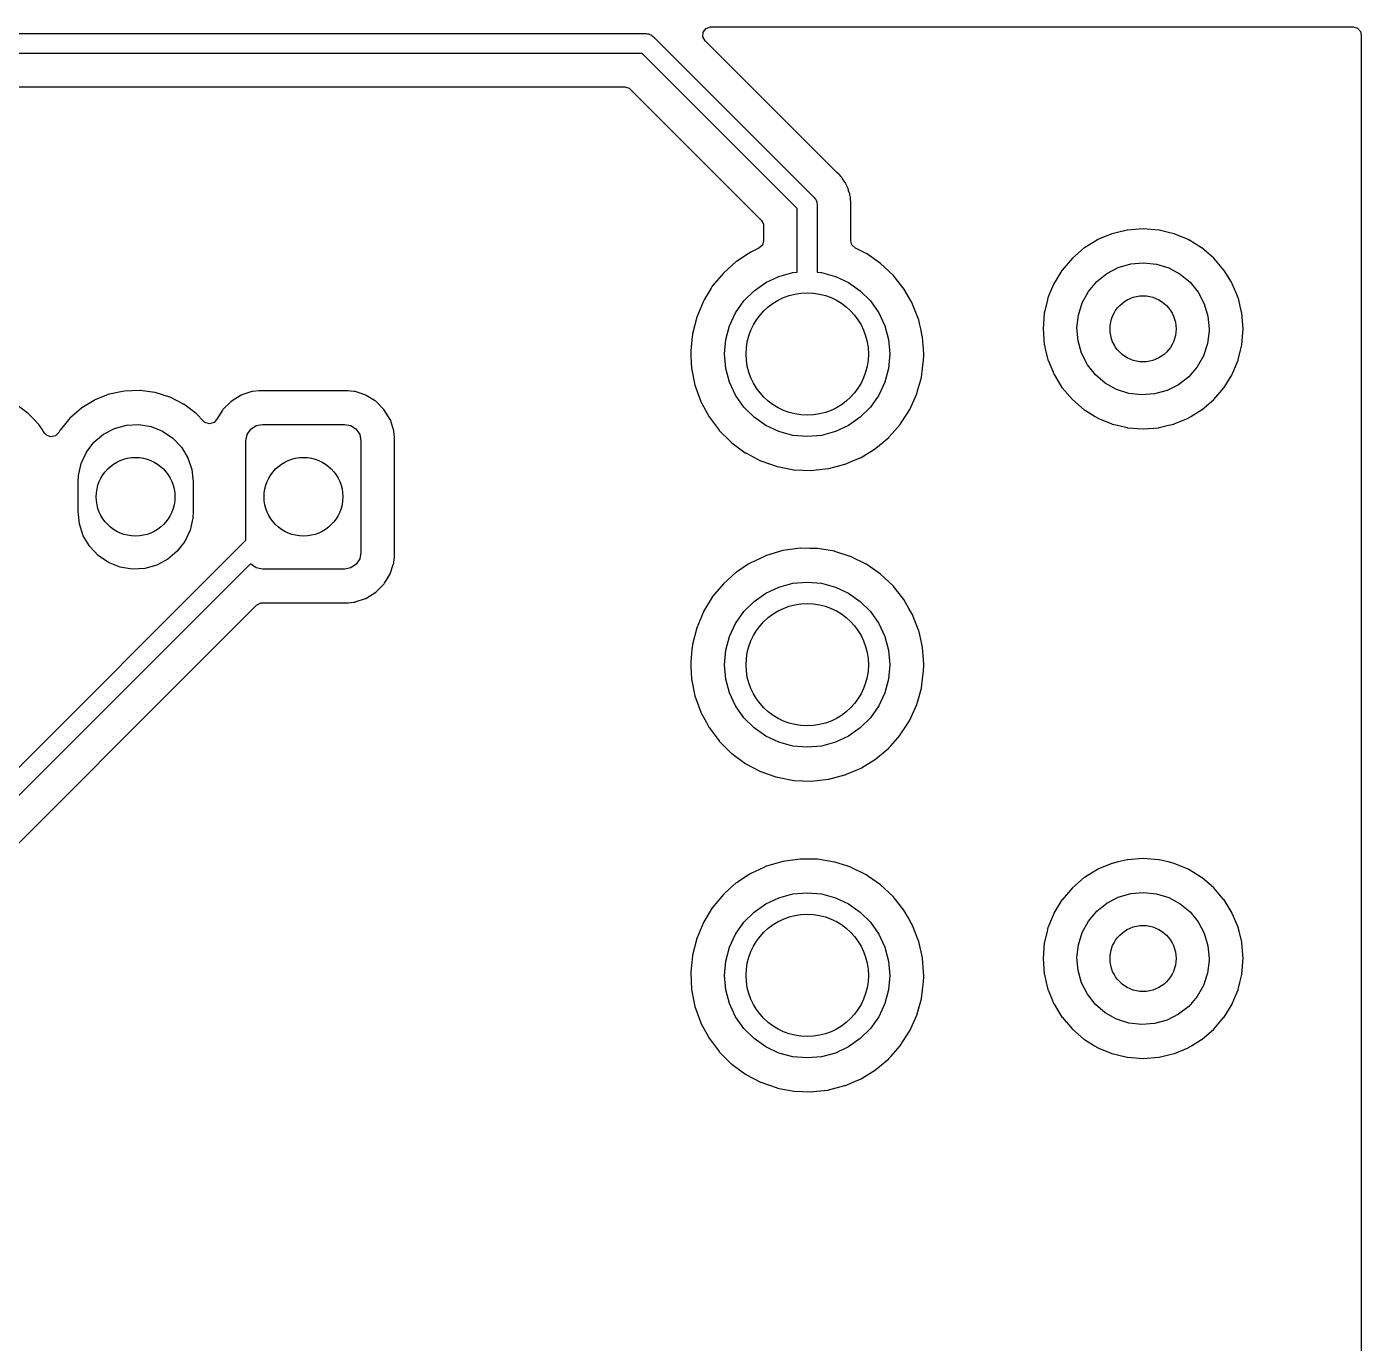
# Model space of a CAD drawing. Extents: x 51 to 243, y -135 to -54.
# Drawn here: x 223.14 to 243.33, y -73.77 to -53.85 of the extents above; entities that cross this region are included whole.
import ezdxf

# ---------------------------------------------------------------- set-up
doc = ezdxf.new("R2010")
doc.units = 0
doc.layers.add('BLACK', color=7, linetype='CONTINUOUS')

msp = doc.modelspace()

# ---------------------------------------------------------------- linework, layer by layer
at = {"layer": 'BLACK', "linetype": 'CONTINUOUS'}
for p, q in [((233.378, -53.9305), (233.42, -53.8736)), ((233.42, -53.8736), (233.487, -53.8488)), ((233.487, -53.8488), (233.496, -53.8485)), ((233.496, -53.8485), (243.206, -53.8485)), ((243.206, -53.8485), (243.274, -53.8685)), ((243.274, -53.8685), (243.32, -53.9222)), ((202.969, -53.952), (232.514, -53.952)), ((232.514, -53.952), (232.533, -53.9571)), ((232.533, -53.9571), (232.553, -53.9571)), ((232.553, -53.9571), (232.57, -53.967)), ((232.57, -53.967), (232.589, -53.9721)), ((232.589, -53.9721), (232.603, -53.9861)), ((232.603, -53.9861), (232.62, -53.9959)), ((232.62, -53.9959), (235.056, -56.4319)), ((233.373, -54.0013), (233.378, -53.9305)), ((233.407, -54.0636), (233.373, -54.0013)), ((235.389, -56.0462), (233.407, -54.0636)), ((243.32, -53.9222), (243.331, -53.9745)), ((243.331, -53.9745), (243.331, -135.255)), ((232.452, -54.252), (203.032, -54.252)), ((234.8, -56.6001), (232.452, -54.252)), ((203.294, -54.7605), (232.189, -54.7605)), ((232.189, -54.7605), (232.257, -54.7805)), ((232.257, -54.7805), (232.278, -54.7974)), ((232.278, -54.7974), (234.255, -56.7738)), ((235.398, -56.0541), (235.389, -56.0462)), ((235.434, -56.0836), (235.398, -56.0541)), ((235.439, -56.09), (235.434, -56.0836)), ((235.446, -56.1009), (235.439, -56.09)), ((235.459, -56.116), (235.446, -56.1009)), ((235.474, -56.1311), (235.459, -56.116)), ((235.478, -56.138), (235.474, -56.1311)), ((235.498, -56.1709), (235.478, -56.138)), ((235.478, -56.138), (235.478, -56.138)), ((235.504, -56.1808), (235.498, -56.1709)), ((235.532, -56.2182), (235.504, -56.1808)), ((235.54, -56.2381), (235.532, -56.2182)), ((235.548, -56.2559), (235.54, -56.2381)), ((235.559, -56.2743), (235.548, -56.2559)), ((235.572, -56.3187), (235.559, -56.2743)), ((235.576, -56.3299), (235.572, -56.3187)), ((235.056, -56.4319), (235.066, -56.449)), ((235.066, -56.449), (235.08, -56.4629)), ((235.08, -56.4629), (235.085, -56.482)), ((235.085, -56.482), (235.095, -56.4991)), ((235.095, -56.4991), (235.095, -56.5189)), ((235.095, -56.5189), (235.1, -56.5379)), ((235.59, -56.3655), (235.576, -56.3299)), ((235.593, -56.3729), (235.59, -56.3655)), ((235.59, -56.3655), (235.59, -56.3655)), ((235.596, -56.3937), (235.593, -56.3729)), ((235.596, -56.3942), (235.596, -56.3937)), ((235.6, -56.4135), (235.596, -56.3942)), ((235.606, -56.4341), (235.6, -56.4135)), ((235.607, -56.479), (235.606, -56.4341)), ((235.607, -56.4803), (235.607, -56.479)), ((235.608, -56.4921), (235.607, -56.4803)), ((235.608, -56.4965), (235.608, -56.4921)), ((235.608, -56.5256), (235.608, -56.4965)), ((234.8, -57.5631), (234.8, -56.6001)), ((235.1, -56.5379), (235.1, -57.5631)), ((235.609, -56.5296), (235.608, -56.5256)), ((235.608, -56.62), (235.609, -56.6081)), ((235.608, -57.0856), (235.608, -56.62)), ((235.611, -56.6004), (235.609, -56.5296)), ((235.609, -56.6081), (235.611, -56.6004)), ((235.609, -56.6081), (235.609, -56.6081)), ((234.255, -56.7738), (234.289, -56.8361)), ((234.289, -56.8361), (234.291, -56.8629)), ((234.291, -56.8629), (234.291, -57.0865)), ((239.788, -56.9266), (239.643, -56.9616)), ((239.793, -56.9255), (239.788, -56.9266)), ((239.788, -56.9266), (239.788, -56.9266)), ((240.03, -56.9068), (239.793, -56.9255)), ((240.267, -56.9255), (240.03, -56.9068)), ((240.272, -56.9266), (240.267, -56.9255)), ((240.417, -56.9616), (240.272, -56.9266)), ((240.272, -56.9266), (240.272, -56.9266)), ((234.291, -57.0865), (234.271, -57.1546)), ((235.627, -57.1505), (235.608, -57.0856)), ((239.339, -57.0743), (239.145, -57.1932)), ((239.343, -57.0718), (239.339, -57.0743)), ((239.348, -57.0699), (239.343, -57.0718)), ((239.558, -56.9828), (239.348, -57.0699)), ((239.348, -57.0699), (239.348, -57.0699)), ((239.562, -56.9809), (239.558, -56.9828)), ((239.558, -56.9828), (239.558, -56.9828)), ((239.643, -56.9616), (239.562, -56.9809)), ((240.498, -56.9809), (240.417, -56.9616)), ((240.502, -56.9828), (240.498, -56.9809)), ((240.712, -57.0699), (240.502, -56.9828)), ((240.502, -56.9828), (240.502, -56.9828)), ((240.717, -57.0718), (240.712, -57.0699)), ((240.712, -57.0699), (240.712, -57.0699)), ((240.721, -57.0743), (240.717, -57.0718)), ((240.915, -57.1932), (240.721, -57.0743)), ((234.056, -57.2832), (233.88, -57.3984)), ((234.095, -57.2577), (234.056, -57.2832)), ((234.218, -57.2009), (234.095, -57.2577)), ((234.271, -57.1546), (234.218, -57.2009)), ((235.679, -57.1986), (235.627, -57.1505)), ((235.83, -57.2733), (235.679, -57.1986)), ((235.845, -57.2806), (235.83, -57.2733)), ((236.06, -57.4296), (235.845, -57.2806)), ((239.141, -57.1958), (238.96, -57.35)), ((239.145, -57.1932), (239.141, -57.1958)), ((239.145, -57.1932), (239.145, -57.1932)), ((240.919, -57.1958), (240.915, -57.1932)), ((240.915, -57.1932), (240.915, -57.1932)), ((241.1, -57.35), (240.919, -57.1958)), ((233.876, -57.401), (233.681, -57.575)), ((233.88, -57.3984), (233.876, -57.401)), ((233.88, -57.3984), (233.88, -57.3984)), ((236.25, -57.6086), (236.06, -57.4296)), ((238.806, -57.5306), (238.803, -57.5348)), ((238.96, -57.35), (238.806, -57.5306)), ((239.482, -57.5832), (239.655, -57.4928)), ((239.655, -57.4928), (239.843, -57.4377)), ((239.843, -57.4377), (240.037, -57.42)), ((240.037, -57.42), (240.231, -57.4404)), ((240.231, -57.4404), (240.418, -57.4981)), ((240.418, -57.4981), (240.589, -57.591)), ((241.254, -57.5306), (241.1, -57.35)), ((241.257, -57.5348), (241.254, -57.5306)), ((233.681, -57.575), (233.514, -57.776)), ((234.147, -57.8424), (234.325, -57.7175)), ((234.325, -57.7175), (234.522, -57.6254)), ((234.522, -57.6254), (234.733, -57.569)), ((234.733, -57.569), (234.8, -57.5631)), ((235.1, -57.5631), (235.167, -57.569)), ((235.167, -57.569), (235.378, -57.6254)), ((235.378, -57.6254), (235.575, -57.7175)), ((235.575, -57.7175), (235.753, -57.8424)), ((236.412, -57.8139), (236.25, -57.6086)), ((238.682, -57.733), (238.68, -57.7376)), ((238.693, -57.7141), (238.682, -57.733)), ((238.803, -57.5348), (238.693, -57.7141)), ((238.803, -57.5348), (238.803, -57.5348)), ((239.205, -57.855), (239.33, -57.7055)), ((239.33, -57.7055), (239.482, -57.5832)), ((240.589, -57.591), (240.74, -57.7154)), ((240.74, -57.7154), (240.863, -57.8666)), ((241.367, -57.7141), (241.257, -57.5348)), ((241.257, -57.5348), (241.257, -57.5348)), ((241.378, -57.733), (241.367, -57.7141)), ((241.38, -57.7376), (241.378, -57.733)), ((233.498, -57.8027), (233.389, -57.9822)), ((233.514, -57.776), (233.498, -57.8027)), ((233.992, -57.9965), (234.147, -57.8424)), ((235.753, -57.8424), (235.908, -57.9965)), ((236.461, -57.8997), (236.412, -57.8139)), ((236.515, -57.9941), (236.461, -57.8997)), ((238.612, -57.9017), (238.591, -57.9524)), ((238.68, -57.7376), (238.612, -57.9017)), ((238.68, -57.7376), (238.68, -57.7376)), ((239.111, -58.0261), (239.205, -57.855)), ((240.863, -57.8666), (240.955, -58.0389)), ((241.448, -57.9017), (241.38, -57.7376)), ((241.38, -57.7376), (241.38, -57.7376)), ((241.469, -57.9524), (241.448, -57.9017)), ((233.379, -57.9994), (233.278, -58.2405)), ((233.389, -57.9822), (233.379, -57.9994)), ((233.867, -58.175), (233.992, -57.9965)), ((235.908, -57.9965), (236.033, -58.175)), ((236.542, -58.0408), (236.515, -57.9941)), ((236.543, -58.0452), (236.542, -58.0408)), ((236.631, -58.271), (236.543, -58.0452)), ((236.543, -58.0452), (236.543, -58.0452)), ((238.584, -57.9822), (238.545, -58.1452)), ((238.591, -57.9524), (238.584, -57.9822)), ((239.052, -58.2121), (239.111, -58.0261)), ((240.955, -58.0389), (241.011, -58.2258)), ((241.476, -57.9822), (241.469, -57.9524)), ((241.515, -58.1452), (241.476, -57.9822)), ((233.278, -58.2405), (233.213, -58.4938)), ((233.775, -58.3725), (233.867, -58.175)), ((236.033, -58.175), (236.125, -58.3725)), ((236.636, -58.2844), (236.631, -58.271)), ((236.649, -58.3385), (236.636, -58.2844)), ((236.667, -58.42), (236.649, -58.3385)), ((238.535, -58.1833), (238.517, -58.42)), ((238.545, -58.1452), (238.535, -58.1833)), ((239.03, -58.406), (239.052, -58.2121)), ((241.011, -58.2258), (241.03, -58.42)), ((241.525, -58.1833), (241.515, -58.1452)), ((241.543, -58.42), (241.525, -58.1833)), ((233.213, -58.4984), (233.204, -58.588)), ((233.213, -58.4938), (233.213, -58.4984)), ((233.213, -58.4984), (233.213, -58.4984)), ((233.719, -58.5829), (233.775, -58.3725)), ((236.125, -58.3725), (236.181, -58.5829)), ((236.691, -58.528), (236.667, -58.42)), ((236.694, -58.5393), (236.691, -58.528)), ((236.694, -58.544), (236.694, -58.5393)), ((238.517, -58.42), (238.535, -58.6567)), ((239.046, -58.6005), (239.03, -58.406)), ((241.03, -58.4479), (241.005, -58.6415)), ((241.03, -58.42), (241.03, -58.4479)), ((241.525, -58.6567), (241.543, -58.42)), ((233.204, -58.588), (233.187, -58.7538)), ((233.7, -58.8), (233.719, -58.5829)), ((236.181, -58.5829), (236.2, -58.8)), ((236.703, -58.6644), (236.694, -58.544)), ((236.694, -58.544), (236.694, -58.544)), ((236.713, -58.8), (236.703, -58.6644)), ((238.535, -58.6567), (238.537, -58.6615)), ((238.537, -58.6615), (238.537, -58.6615)), ((238.537, -58.6615), (238.551, -58.72)), ((238.551, -58.72), (238.591, -58.8876)), ((239.1, -58.7881), (239.046, -58.6005)), ((241.005, -58.6415), (240.944, -58.8267)), ((241.469, -58.8876), (241.509, -58.72)), ((241.509, -58.72), (241.523, -58.6615)), ((241.523, -58.6615), (241.525, -58.6567)), ((241.523, -58.6615), (241.523, -58.6615)), ((233.187, -58.7538), (233.187, -58.7585)), ((233.187, -58.7585), (233.187, -58.7585)), ((233.187, -58.7585), (233.191, -58.8385)), ((233.191, -58.8385), (233.2, -59.0149)), ((233.719, -59.0171), (233.7, -58.8)), ((236.2, -58.8), (236.181, -59.0171)), ((236.695, -59.0195), (236.711, -58.8954)), ((236.711, -58.8827), (236.713, -58.8283)), ((236.711, -58.8923), (236.711, -58.8827)), ((236.711, -58.8954), (236.711, -58.8923)), ((236.711, -58.8954), (236.711, -58.8954)), ((236.713, -58.8283), (236.713, -58.8)), ((238.591, -58.8876), (238.593, -58.8922)), ((238.593, -58.8922), (238.593, -58.8922)), ((238.593, -58.8922), (238.673, -59.0852)), ((239.189, -58.9617), (239.1, -58.7881)), ((240.944, -58.8267), (240.847, -58.9964)), ((241.387, -59.0852), (241.467, -58.8922)), ((241.467, -58.8922), (241.469, -58.8876)), ((241.467, -58.8922), (241.467, -58.8922)), ((233.2, -59.0149), (233.251, -59.2713)), ((233.775, -59.2275), (233.719, -59.0171)), ((236.181, -59.0171), (236.125, -59.2275)), ((236.678, -59.1516), (236.695, -59.0195)), ((238.673, -59.0852), (238.682, -59.107)), ((238.682, -59.107), (238.684, -59.1112)), ((238.684, -59.1112), (238.803, -59.3052)), ((239.311, -59.1147), (239.189, -58.9617)), ((239.459, -59.2411), (239.311, -59.1147)), ((240.72, -59.1442), (240.566, -59.2643)), ((240.847, -58.9964), (240.72, -59.1442)), ((241.257, -59.3052), (241.376, -59.1112)), ((241.376, -59.1112), (241.378, -59.107)), ((241.378, -59.107), (241.387, -59.0852)), ((233.251, -59.2713), (233.339, -59.5173)), ((233.867, -59.425), (233.775, -59.2275)), ((236.125, -59.2275), (236.033, -59.425)), ((236.62, -59.3573), (236.677, -59.1561)), ((236.677, -59.1561), (236.678, -59.1516)), ((236.677, -59.1561), (236.677, -59.1561)), ((238.803, -59.3052), (238.803, -59.3052)), ((238.803, -59.3052), (238.806, -59.3094)), ((238.806, -59.3094), (238.96, -59.49)), ((239.63, -59.3364), (239.459, -59.2411)), ((239.815, -59.3967), (239.63, -59.3364)), ((240.566, -59.2643), (240.392, -59.3523)), ((241.1, -59.49), (241.254, -59.3094)), ((241.254, -59.3094), (241.257, -59.3052)), ((241.257, -59.3052), (241.257, -59.3052)), ((224.163, -59.5032), (223.979, -59.6144)), ((224.175, -59.4958), (224.163, -59.5032)), ((224.392, -59.4099), (224.175, -59.4958)), ((224.398, -59.4088), (224.392, -59.4099)), ((224.567, -59.3733), (224.398, -59.4088)), ((224.398, -59.4088), (224.398, -59.4088)), ((224.621, -59.3618), (224.567, -59.3733)), ((224.741, -59.3573), (224.621, -59.3618)), ((224.85, -59.3533), (224.741, -59.3573)), ((224.855, -59.3531), (224.85, -59.3533)), ((224.85, -59.3533), (224.85, -59.3533)), ((224.86, -59.3538), (224.855, -59.3531)), ((225.082, -59.3831), (224.86, -59.3538)), ((224.86, -59.3538), (224.86, -59.3538)), ((225.087, -59.3838), (225.082, -59.3831)), ((225.082, -59.3831), (225.082, -59.3831)), ((225.31, -59.4532), (225.087, -59.3838)), ((225.315, -59.4556), (225.31, -59.4532)), ((225.514, -59.5568), (225.315, -59.4556)), ((225.315, -59.4556), (225.315, -59.4556)), ((226.236, -59.5165), (226.111, -59.6417)), ((226.386, -59.4234), (226.236, -59.5165)), ((226.43, -59.4088), (226.386, -59.4234)), ((226.547, -59.3697), (226.43, -59.4088)), ((226.554, -59.3675), (226.547, -59.3697)), ((226.547, -59.3697), (226.547, -59.3697)), ((226.561, -59.3668), (226.554, -59.3675)), ((226.656, -59.3568), (226.561, -59.3668)), ((226.561, -59.3668), (226.561, -59.3668)), ((226.66, -59.3565), (226.656, -59.3568)), ((226.656, -59.3568), (226.656, -59.3568)), ((228, -59.3565), (226.66, -59.3565)), ((228.042, -59.3607), (228, -59.3565)), ((228.098, -59.3665), (228.042, -59.3607)), ((228.105, -59.3672), (228.098, -59.3665)), ((228.098, -59.3665), (228.098, -59.3665)), ((228.111, -59.3694), (228.105, -59.3672)), ((228.172, -59.3894), (228.111, -59.3694)), ((228.111, -59.3694), (228.111, -59.3694)), ((228.273, -59.4229), (228.172, -59.3894)), ((228.279, -59.4267), (228.273, -59.4229)), ((228.402, -59.5025), (228.279, -59.4267)), ((228.279, -59.4267), (228.279, -59.4267)), ((228.423, -59.5157), (228.402, -59.5025)), ((228.548, -59.6407), (228.423, -59.5157)), ((233.339, -59.5173), (233.356, -59.5492)), ((233.356, -59.5492), (233.46, -59.7417)), ((233.992, -59.6035), (233.867, -59.425)), ((236.033, -59.425), (235.908, -59.6035)), ((236.5, -59.6414), (236.607, -59.4031)), ((236.607, -59.4031), (236.62, -59.3573)), ((238.96, -59.49), (239.141, -59.6442)), ((240.009, -59.4198), (239.815, -59.3967)), ((240.204, -59.4048), (240.009, -59.4198)), ((240.392, -59.3523), (240.204, -59.4048)), ((240.919, -59.6442), (241.1, -59.49)), ((223.167, -59.6988), (222.979, -59.5592)), ((223.239, -59.775), (223.167, -59.6988)), ((223.975, -59.6172), (223.798, -59.7705)), ((223.979, -59.6144), (223.975, -59.6172)), ((223.979, -59.6144), (223.979, -59.6144)), ((225.519, -59.5592), (225.514, -59.5568)), ((225.514, -59.5568), (225.514, -59.5568)), ((225.707, -59.6988), (225.519, -59.5592)), ((225.71, -59.7027), (225.707, -59.6988)), ((225.818, -59.8157), (225.71, -59.7027)), ((225.71, -59.7027), (225.71, -59.7027)), ((226.107, -59.6479), (226.021, -59.7873)), ((226.111, -59.6417), (226.107, -59.6479)), ((226.107, -59.6479), (226.107, -59.6479)), ((228.642, -59.7911), (228.548, -59.6407)), ((233.46, -59.7417), (233.463, -59.7475)), ((233.463, -59.7475), (233.466, -59.7512)), ((233.466, -59.7512), (233.466, -59.7512)), ((233.466, -59.7512), (233.616, -59.9532)), ((234.147, -59.7576), (233.992, -59.6035)), ((235.908, -59.6035), (235.753, -59.7576)), ((236.363, -59.8548), (236.465, -59.6956)), ((236.465, -59.6956), (236.5, -59.6414)), ((239.141, -59.6442), (239.145, -59.6468)), ((239.145, -59.6468), (239.145, -59.6468)), ((239.145, -59.6468), (239.307, -59.746)), ((239.307, -59.746), (239.343, -59.7682)), ((240.717, -59.7682), (240.753, -59.746)), ((240.753, -59.746), (240.915, -59.6468)), ((240.915, -59.6468), (240.919, -59.6442)), ((240.915, -59.6468), (240.915, -59.6468)), ((223.32, -59.8591), (223.239, -59.775)), ((223.328, -59.8681), (223.32, -59.8591)), ((223.381, -59.9473), (223.328, -59.8681)), ((223.415, -59.9965), (223.381, -59.9473)), ((223.647, -59.956), (223.629, -59.9885)), ((223.65, -59.9514), (223.647, -59.956)), ((223.647, -59.956), (223.647, -59.956)), ((223.798, -59.7705), (223.65, -59.9514)), ((224.304, -60.0137), (224.47, -59.9261)), ((224.47, -59.9261), (224.651, -59.8762)), ((224.651, -59.8762), (224.839, -59.8664)), ((224.839, -59.8664), (225.024, -59.897)), ((225.024, -59.897), (225.198, -59.9668)), ((225.84, -59.8342), (225.818, -59.8157)), ((225.908, -59.8548), (225.84, -59.8342)), ((225.977, -59.8353), (225.908, -59.8548)), ((226.016, -59.7909), (225.977, -59.8353)), ((226.018, -59.7923), (226.016, -59.7909)), ((226.021, -59.7873), (226.018, -59.7923)), ((226.479, -60.0193), (226.533, -59.9382)), ((226.533, -59.9382), (226.614, -59.884)), ((226.614, -59.884), (226.71, -59.865)), ((226.71, -59.865), (227.95, -59.865)), ((227.95, -59.865), (228.046, -59.884)), ((228.046, -59.884), (228.127, -59.9382)), ((228.127, -59.9382), (228.181, -60.0193)), ((228.644, -59.798), (228.642, -59.7911)), ((228.694, -59.9473), (228.644, -59.798)), ((228.698, -59.9588), (228.694, -59.9473)), ((233.616, -59.9532), (233.616, -59.9532)), ((233.616, -59.9532), (233.619, -59.9569)), ((234.325, -59.8825), (234.147, -59.7576)), ((234.522, -59.9746), (234.325, -59.8825)), ((235.575, -59.8825), (235.378, -59.9746)), ((235.753, -59.7576), (235.575, -59.8825)), ((236.236, -60.0012), (236.355, -59.8648)), ((236.355, -59.8648), (236.358, -59.8613)), ((236.355, -59.8648), (236.355, -59.8648)), ((236.358, -59.8613), (236.363, -59.8548)), ((239.343, -59.7682), (239.348, -59.7701)), ((239.348, -59.7701), (239.348, -59.7701)), ((239.348, -59.7701), (239.558, -59.8572)), ((239.558, -59.8572), (239.562, -59.8591)), ((239.562, -59.8591), (239.643, -59.8784)), ((239.643, -59.8784), (239.788, -59.9134)), ((239.788, -59.9134), (239.788, -59.9134)), ((239.788, -59.9134), (239.793, -59.9145)), ((239.793, -59.9145), (240.03, -59.9332)), ((240.03, -59.9332), (240.267, -59.9145)), ((240.267, -59.9145), (240.272, -59.9134)), ((240.272, -59.9134), (240.417, -59.8784)), ((240.272, -59.9134), (240.272, -59.9134)), ((240.417, -59.8784), (240.498, -59.8591)), ((240.498, -59.8591), (240.502, -59.8572)), ((240.502, -59.8572), (240.712, -59.7701)), ((240.712, -59.7701), (240.717, -59.7682)), ((240.712, -59.7701), (240.712, -59.7701)), ((223.442, -60.0257), (223.415, -59.9965)), ((223.508, -60.0517), (223.442, -60.0257)), ((223.578, -60.0378), (223.508, -60.0517)), ((223.629, -59.9885), (223.578, -60.0378)), ((224.046, -60.2843), (224.16, -60.135)), ((224.16, -60.135), (224.304, -60.0137)), ((225.198, -59.9668), (225.354, -60.0725)), ((225.354, -60.0725), (225.483, -60.209)), ((226.46, -60.115), (226.479, -60.0193)), ((226.46, -61.6179), (226.46, -60.115)), ((228.181, -60.0193), (228.2, -60.115)), ((228.2, -60.115), (228.2, -61.805)), ((228.698, -59.9657), (228.698, -59.9588)), ((228.708, -60.0613), (228.698, -59.9657)), ((228.698, -59.9657), (228.698, -59.9657)), ((228.708, -60.0646), (228.708, -60.0613)), ((228.708, -61.8554), (228.708, -60.0646)), ((233.619, -59.9569), (233.622, -59.9602)), ((233.622, -59.9602), (233.622, -59.9602)), ((233.622, -59.9602), (233.775, -60.111)), ((233.775, -60.111), (233.805, -60.1409)), ((233.805, -60.1409), (233.809, -60.1437)), ((233.809, -60.1437), (233.809, -60.1437)), ((233.809, -60.1437), (234.012, -60.2927)), ((234.733, -60.031), (234.522, -59.9746)), ((234.95, -60.05), (234.733, -60.031)), ((235.167, -60.031), (234.95, -60.05)), ((235.378, -59.9746), (235.167, -60.031)), ((235.99, -60.2236), (236.182, -60.0608)), ((236.182, -60.0608), (236.186, -60.0578)), ((236.182, -60.0608), (236.182, -60.0608)), ((236.186, -60.0578), (236.236, -60.0012)), ((223.966, -60.4546), (224.046, -60.2843)), ((225.483, -60.209), (225.58, -60.3701)), ((234.012, -60.2927), (234.016, -60.2955)), ((234.016, -60.2955), (234.02, -60.2977)), ((234.02, -60.2977), (234.02, -60.2977)), ((234.02, -60.2977), (234.243, -60.415)), ((235.764, -60.3642), (235.911, -60.2737)), ((235.911, -60.2737), (235.983, -60.2291)), ((235.983, -60.2291), (235.987, -60.2266)), ((235.983, -60.2291), (235.983, -60.2291)), ((235.987, -60.2266), (235.99, -60.2236)), ((235.99, -60.2236), (235.99, -60.2236)), ((223.925, -60.638), (223.966, -60.4546)), ((225.58, -60.3701), (225.64, -60.5482)), ((225.64, -60.5482), (225.66, -60.735)), ((234.243, -60.415), (234.243, -60.415)), ((234.243, -60.415), (234.247, -60.4172)), ((234.247, -60.4172), (234.494, -60.5033)), ((234.494, -60.5033), (234.498, -60.5042)), ((234.498, -60.5042), (234.746, -60.5512)), ((234.746, -60.5512), (234.746, -60.5512)), ((234.746, -60.5512), (234.75, -60.5521)), ((234.75, -60.5521), (234.881, -60.5572)), ((234.881, -60.5572), (235.007, -60.5622)), ((235.007, -60.5622), (235.007, -60.5622)), ((235.007, -60.5622), (235.012, -60.5624)), ((235.012, -60.5624), (235.091, -60.5537)), ((235.091, -60.5537), (235.267, -60.5344)), ((235.267, -60.5344), (235.271, -60.5339)), ((235.267, -60.5344), (235.267, -60.5344)), ((235.271, -60.5339), (235.276, -60.5327)), ((235.276, -60.5327), (235.52, -60.4685)), ((235.52, -60.4685), (235.524, -60.4674)), ((235.52, -60.4685), (235.52, -60.4685)), ((235.524, -60.4674), (235.616, -60.4278)), ((235.616, -60.4278), (235.727, -60.3801)), ((235.727, -60.3801), (235.764, -60.3642)), ((223.92, -60.735), (223.925, -60.638)), ((223.92, -61.185), (223.92, -60.735)), ((225.66, -60.735), (225.66, -61.185)), ((223.94, -61.3718), (223.92, -61.185)), ((225.655, -61.282), (225.614, -61.4654)), ((225.66, -61.185), (225.655, -61.282)), ((224, -61.5499), (223.94, -61.3718)), ((224.097, -61.711), (224, -61.5499)), ((225.614, -61.4654), (225.534, -61.6357)), ((216.883, -71.1944), (226.46, -61.6179)), ((224.226, -61.8475), (224.097, -61.711)), ((225.534, -61.6357), (225.42, -61.785)), ((234.842, -61.7399), (234.583, -61.7751)), ((234.847, -61.7399), (234.842, -61.7399)), ((234.99, -61.7418), (234.847, -61.7399)), ((234.847, -61.7399), (234.847, -61.7399)), ((235.104, -61.7433), (234.99, -61.7418)), ((235.362, -61.7853), (235.104, -61.7433)), ((226.528, -61.9741), (217.071, -71.4313)), ((224.382, -61.9532), (224.226, -61.8475)), ((224.556, -62.023), (224.382, -61.9532)), ((225.276, -61.9063), (225.11, -61.9939)), ((225.42, -61.785), (225.276, -61.9063)), ((226.533, -61.9818), (226.528, -61.9741)), ((228.181, -61.9007), (228.127, -61.9818)), ((228.2, -61.805), (228.181, -61.9007)), ((228.689, -61.9854), (228.696, -61.9664)), ((228.696, -61.9664), (228.698, -61.9599)), ((228.696, -61.9664), (228.696, -61.9664)), ((228.698, -61.9599), (228.699, -61.9515)), ((228.699, -61.9515), (228.707, -61.8727)), ((228.707, -61.8727), (228.708, -61.8554)), ((234.095, -61.9577), (234.059, -61.9812)), ((234.292, -61.867), (234.095, -61.9577)), ((234.328, -61.8502), (234.292, -61.867)), ((234.332, -61.8482), (234.328, -61.8502)), ((234.328, -61.8502), (234.328, -61.8502)), ((234.583, -61.7751), (234.332, -61.8482)), ((235.366, -61.7867), (235.362, -61.7853)), ((235.601, -61.862), (235.366, -61.7867)), ((235.611, -61.865), (235.601, -61.862)), ((235.615, -61.867), (235.611, -61.865)), ((235.841, -61.9785), (235.615, -61.867)), ((235.615, -61.867), (235.615, -61.867)), ((224.741, -62.0536), (224.556, -62.023)), ((224.929, -62.0438), (224.741, -62.0536)), ((225.11, -61.9939), (224.929, -62.0438)), ((226.614, -62.036), (226.533, -61.9818)), ((226.71, -62.055), (226.614, -62.036)), ((227.95, -62.055), (226.71, -62.055)), ((228.046, -62.036), (227.95, -62.055)), ((228.127, -61.9818), (228.046, -62.036)), ((228.556, -62.2668), (228.638, -62.134)), ((228.638, -62.134), (228.642, -62.1277)), ((228.638, -62.134), (228.638, -62.134)), ((228.642, -62.1277), (228.689, -61.9854)), ((233.876, -62.101), (233.681, -62.275)), ((233.88, -62.0984), (233.876, -62.101)), ((234.059, -61.9812), (233.88, -62.0984)), ((233.88, -62.0984), (233.88, -62.0984)), ((235.845, -61.9806), (235.841, -61.9785)), ((235.849, -61.9832), (235.845, -61.9806)), ((235.852, -61.9854), (235.849, -61.9832)), ((235.849, -61.9832), (235.849, -61.9832)), ((236.06, -62.1296), (235.852, -61.9854)), ((236.25, -62.3086), (236.06, -62.1296)), ((228.424, -62.4035), (228.549, -62.2783)), ((228.549, -62.2783), (228.556, -62.2668)), ((233.681, -62.275), (233.514, -62.476)), ((234.325, -62.4175), (234.522, -62.3254)), ((234.522, -62.3254), (234.733, -62.269)), ((234.733, -62.269), (234.95, -62.25)), ((234.95, -62.25), (235.167, -62.269)), ((235.167, -62.269), (235.378, -62.3254)), ((235.378, -62.3254), (235.575, -62.4175)), ((236.412, -62.5139), (236.25, -62.3086)), ((226.621, -62.6004), (226.683, -62.5664)), ((226.683, -62.5664), (226.71, -62.5635)), ((226.71, -62.5635), (228, -62.5635)), ((228, -62.5635), (228.004, -62.5632)), ((228.004, -62.5632), (228.099, -62.5532)), ((228.004, -62.5632), (228.004, -62.5632)), ((228.099, -62.5532), (228.106, -62.5525)), ((228.099, -62.5532), (228.099, -62.5532)), ((228.106, -62.5525), (228.113, -62.5503)), ((228.113, -62.5503), (228.267, -62.4989)), ((228.113, -62.5503), (228.113, -62.5503)), ((228.267, -62.4989), (228.274, -62.4965)), ((228.274, -62.4965), (228.424, -62.4035)), ((233.512, -62.48), (233.382, -62.6934)), ((233.514, -62.476), (233.512, -62.48)), ((233.992, -62.6965), (234.147, -62.5424)), ((234.147, -62.5424), (234.325, -62.4175)), ((235.575, -62.4175), (235.753, -62.5424)), ((235.753, -62.5424), (235.908, -62.6965)), ((236.489, -62.6485), (236.412, -62.5139)), ((225.767, -63.4538), (226.621, -62.6004)), ((233.379, -62.6994), (233.278, -62.9405)), ((233.382, -62.6934), (233.379, -62.6994)), ((233.867, -62.875), (233.992, -62.6965)), ((235.908, -62.6965), (236.033, -62.875)), ((236.534, -62.7274), (236.489, -62.6485)), ((236.542, -62.7408), (236.534, -62.7274)), ((236.543, -62.7452), (236.542, -62.7408)), ((236.634, -62.9786), (236.543, -62.7452)), ((236.543, -62.7452), (236.543, -62.7452)), ((233.278, -62.9405), (233.213, -63.1938)), ((233.775, -63.0725), (233.867, -62.875)), ((236.033, -62.875), (236.125, -63.0725)), ((236.636, -62.9844), (236.634, -62.9786)), ((236.651, -63.0484), (236.636, -62.9844)), ((233.719, -63.2829), (233.775, -63.0725)), ((236.125, -63.0725), (236.181, -63.2829)), ((236.683, -63.1892), (236.651, -63.0484)), ((233.206, -63.271), (233.187, -63.4538)), ((233.213, -63.1984), (233.206, -63.271)), ((233.213, -63.1938), (233.213, -63.1984)), ((233.213, -63.1984), (233.213, -63.1984)), ((233.7, -63.5), (233.719, -63.2829)), ((236.181, -63.2829), (236.2, -63.5)), ((236.694, -63.2393), (236.683, -63.1892)), ((236.694, -63.244), (236.694, -63.2393)), ((236.707, -63.415), (236.694, -63.244)), ((236.694, -63.244), (236.694, -63.244)), ((221.067, -68.1538), (225.767, -63.4538)), ((233.187, -63.4538), (233.187, -63.4585)), ((233.187, -63.4585), (233.191, -63.5338)), ((233.187, -63.4585), (233.187, -63.4585)), ((233.191, -63.5338), (233.2, -63.7149)), ((233.719, -63.7171), (233.7, -63.5)), ((236.2, -63.5), (236.181, -63.7171)), ((236.713, -63.5), (236.707, -63.415)), ((236.711, -63.5783), (236.713, -63.525)), ((236.711, -63.5923), (236.711, -63.5783)), ((236.713, -63.525), (236.713, -63.5)), ((233.2, -63.7149), (233.251, -63.9713)), ((233.775, -63.9275), (233.719, -63.7171)), ((236.181, -63.7171), (236.125, -63.9275)), ((236.678, -63.8516), (236.695, -63.7195)), ((236.695, -63.7195), (236.711, -63.5954)), ((236.711, -63.5954), (236.711, -63.5923)), ((236.711, -63.5954), (236.711, -63.5954)), ((233.251, -63.9713), (233.339, -64.2173)), ((233.867, -64.125), (233.775, -63.9275)), ((236.125, -63.9275), (236.033, -64.125)), ((236.632, -64.0149), (236.677, -63.8561)), ((236.677, -63.8561), (236.678, -63.8516)), ((236.677, -63.8561), (236.677, -63.8561)), ((233.992, -64.3035), (233.867, -64.125)), ((236.033, -64.125), (235.908, -64.3035)), ((236.5, -64.3414), (236.607, -64.1031)), ((236.607, -64.1031), (236.632, -64.0149)), ((233.339, -64.2173), (233.341, -64.2214)), ((233.341, -64.2214), (233.419, -64.3655)), ((233.419, -64.3655), (233.463, -64.4475)), ((234.147, -64.4576), (233.992, -64.3035)), ((235.908, -64.3035), (235.753, -64.4576)), ((236.388, -64.5152), (236.485, -64.364)), ((236.485, -64.364), (236.5, -64.3414)), ((233.463, -64.4475), (233.466, -64.4512)), ((233.466, -64.4512), (233.466, -64.4512)), ((233.466, -64.4512), (233.616, -64.6532)), ((234.325, -64.5825), (234.147, -64.4576)), ((234.522, -64.6746), (234.325, -64.5825)), ((235.575, -64.5825), (235.378, -64.6746)), ((235.753, -64.4576), (235.575, -64.5825)), ((236.213, -64.7265), (236.355, -64.5648)), ((236.355, -64.5648), (236.358, -64.5613)), ((236.355, -64.5648), (236.355, -64.5648)), ((236.358, -64.5613), (236.388, -64.5152)), ((233.616, -64.6532), (233.616, -64.6532)), ((233.616, -64.6532), (233.619, -64.6569)), ((233.619, -64.6569), (233.622, -64.6602)), ((233.622, -64.6602), (233.622, -64.6602)), ((233.622, -64.6602), (233.801, -64.8374)), ((234.733, -64.731), (234.522, -64.6746)), ((234.95, -64.75), (234.733, -64.731)), ((235.167, -64.731), (234.95, -64.75)), ((235.378, -64.6746), (235.167, -64.731)), ((235.99, -64.9236), (236.182, -64.7608)), ((236.182, -64.7608), (236.186, -64.7578)), ((236.182, -64.7608), (236.182, -64.7608)), ((236.186, -64.7578), (236.213, -64.7265)), ((233.801, -64.8374), (233.805, -64.8409)), ((233.805, -64.8409), (233.809, -64.8437)), ((233.809, -64.8437), (233.809, -64.8437)), ((233.809, -64.8437), (234.005, -64.988)), ((234.005, -64.988), (234.016, -64.9955)), ((234.016, -64.9955), (234.02, -64.9977)), ((234.02, -64.9977), (234.02, -64.9977)), ((234.02, -64.9977), (234.243, -65.115)), ((235.771, -65.0598), (235.983, -64.9291)), ((235.983, -64.9291), (235.987, -64.9266)), ((235.983, -64.9291), (235.983, -64.9291)), ((235.987, -64.9266), (235.99, -64.9236)), ((235.99, -64.9236), (235.99, -64.9236)), ((234.243, -65.115), (234.243, -65.115)), ((234.243, -65.115), (234.247, -65.1172)), ((234.247, -65.1172), (234.344, -65.1511)), ((234.344, -65.1511), (234.477, -65.1977)), ((234.477, -65.1977), (234.494, -65.2033)), ((234.494, -65.2033), (234.498, -65.2042)), ((234.498, -65.2042), (234.746, -65.2512)), ((235.276, -65.2327), (235.52, -65.1685)), ((235.52, -65.1685), (235.524, -65.1674)), ((235.52, -65.1685), (235.52, -65.1685)), ((235.524, -65.1674), (235.546, -65.158)), ((235.546, -65.158), (235.689, -65.0965)), ((235.689, -65.0965), (235.764, -65.0642)), ((235.764, -65.0642), (235.771, -65.0598)), ((234.746, -65.2512), (234.746, -65.2512)), ((234.746, -65.2512), (234.75, -65.2521)), ((234.75, -65.2521), (234.881, -65.2572)), ((234.881, -65.2572), (235.007, -65.2622)), ((235.007, -65.2622), (235.007, -65.2622)), ((235.007, -65.2622), (235.012, -65.2624)), ((235.012, -65.2624), (235.099, -65.2528)), ((235.099, -65.2528), (235.267, -65.2344)), ((235.267, -65.2344), (235.271, -65.2339)), ((235.267, -65.2344), (235.267, -65.2344)), ((235.271, -65.2339), (235.276, -65.2327)), ((234.292, -66.567), (234.095, -66.6577)), ((234.328, -66.5502), (234.292, -66.567)), ((234.332, -66.5482), (234.328, -66.5502)), ((234.328, -66.5502), (234.328, -66.5502)), ((234.583, -66.4751), (234.332, -66.5482)), ((234.842, -66.4399), (234.583, -66.4751)), ((234.847, -66.4399), (234.842, -66.4399)), ((234.99, -66.4418), (234.847, -66.4399)), ((234.847, -66.4399), (234.847, -66.4399)), ((235.104, -66.4433), (234.99, -66.4418)), ((235.362, -66.4853), (235.104, -66.4433)), ((235.366, -66.4867), (235.362, -66.4853)), ((235.564, -66.5502), (235.366, -66.4867)), ((235.611, -66.565), (235.564, -66.5502)), ((235.615, -66.567), (235.611, -66.565)), ((235.841, -66.6785), (235.615, -66.567)), ((235.615, -66.567), (235.615, -66.567)), ((239.339, -66.5993), (239.145, -66.7182)), ((239.343, -66.5968), (239.339, -66.5993)), ((239.348, -66.5949), (239.343, -66.5968)), ((239.558, -66.5078), (239.348, -66.5949)), ((239.348, -66.5949), (239.348, -66.5949)), ((239.562, -66.5059), (239.558, -66.5078)), ((239.558, -66.5078), (239.558, -66.5078)), ((239.651, -66.4845), (239.562, -66.5059)), ((239.788, -66.4516), (239.651, -66.4845)), ((239.793, -66.4505), (239.788, -66.4516)), ((239.788, -66.4516), (239.788, -66.4516)), ((240.03, -66.4318), (239.793, -66.4505)), ((240.267, -66.4505), (240.03, -66.4318)), ((240.272, -66.4516), (240.267, -66.4505)), ((240.409, -66.4845), (240.272, -66.4516)), ((240.272, -66.4516), (240.272, -66.4516)), ((240.498, -66.5059), (240.409, -66.4845)), ((240.502, -66.5078), (240.498, -66.5059)), ((240.712, -66.5949), (240.502, -66.5078)), ((240.502, -66.5078), (240.502, -66.5078)), ((240.717, -66.5968), (240.712, -66.5949)), ((240.712, -66.5949), (240.712, -66.5949)), ((240.721, -66.5993), (240.717, -66.5968)), ((240.915, -66.7182), (240.721, -66.5993)), ((233.876, -66.801), (233.781, -66.8864)), ((233.88, -66.7984), (233.876, -66.801)), ((234.056, -66.6832), (233.88, -66.7984)), ((233.88, -66.7984), (233.88, -66.7984)), ((234.095, -66.6577), (234.056, -66.6832)), ((235.845, -66.6806), (235.841, -66.6785)), ((235.849, -66.6832), (235.845, -66.6806)), ((235.879, -66.704), (235.849, -66.6832)), ((235.849, -66.6832), (235.849, -66.6832)), ((236.06, -66.8296), (235.879, -66.704)), ((239.141, -66.7208), (238.96, -66.875)), ((239.145, -66.7182), (239.141, -66.7208)), ((239.145, -66.7182), (239.145, -66.7182)), ((240.919, -66.7208), (240.915, -66.7182)), ((240.915, -66.7182), (240.915, -66.7182)), ((241.1, -66.875), (240.919, -66.7208)), ((233.681, -66.975), (233.514, -67.176)), ((233.686, -66.9708), (233.681, -66.975)), ((233.781, -66.8864), (233.686, -66.9708)), ((234.522, -67.0254), (234.733, -66.969)), ((234.733, -66.969), (234.95, -66.95)), ((234.95, -66.95), (235.167, -66.969)), ((235.167, -66.969), (235.378, -67.0254)), ((236.25, -67.0086), (236.06, -66.8296)), ((236.412, -67.2139), (236.25, -67.0086)), ((238.96, -66.875), (238.806, -67.0556)), ((239.482, -67.1082), (239.655, -67.0178)), ((239.655, -67.0178), (239.843, -66.9627)), ((239.843, -66.9627), (240.037, -66.945)), ((240.037, -66.945), (240.231, -66.9654)), ((240.231, -66.9654), (240.418, -67.0231)), ((241.254, -67.0556), (241.1, -66.875)), ((233.512, -67.18), (233.384, -67.3901)), ((233.514, -67.176), (233.512, -67.18)), ((234.147, -67.2424), (234.325, -67.1175)), ((234.325, -67.1175), (234.522, -67.0254)), ((235.378, -67.0254), (235.575, -67.1175)), ((235.575, -67.1175), (235.753, -67.2424)), ((236.476, -67.3262), (236.412, -67.2139)), ((238.711, -67.2102), (238.682, -67.258)), ((238.803, -67.0598), (238.711, -67.2102)), ((238.806, -67.0556), (238.803, -67.0598)), ((238.803, -67.0598), (238.803, -67.0598)), ((239.33, -67.2305), (239.482, -67.1082)), ((240.418, -67.0231), (240.589, -67.116)), ((240.589, -67.116), (240.74, -67.2404)), ((241.257, -67.0598), (241.254, -67.0556)), ((241.349, -67.2102), (241.257, -67.0598)), ((241.257, -67.0598), (241.257, -67.0598)), ((241.378, -67.258), (241.349, -67.2102)), ((233.379, -67.3994), (233.278, -67.6405)), ((233.384, -67.3901), (233.379, -67.3994)), ((233.867, -67.575), (233.992, -67.3965)), ((233.992, -67.3965), (234.147, -67.2424)), ((235.753, -67.2424), (235.908, -67.3965)), ((235.908, -67.3965), (236.033, -67.575)), ((236.517, -67.3984), (236.476, -67.3262)), ((236.542, -67.4408), (236.517, -67.3984)), ((238.68, -67.2626), (238.593, -67.4728)), ((238.682, -67.258), (238.68, -67.2626)), ((238.68, -67.2626), (238.68, -67.2626)), ((239.111, -67.5511), (239.205, -67.38)), ((239.205, -67.38), (239.33, -67.2305)), ((240.74, -67.2404), (240.863, -67.3916)), ((240.863, -67.3916), (240.955, -67.5639)), ((241.38, -67.2626), (241.378, -67.258)), ((241.467, -67.4728), (241.38, -67.2626)), ((241.38, -67.2626), (241.38, -67.2626)), ((233.775, -67.7725), (233.867, -67.575)), ((236.033, -67.575), (236.125, -67.7725)), ((236.543, -67.4452), (236.542, -67.4408)), ((236.634, -67.6774), (236.543, -67.4452)), ((236.543, -67.4452), (236.543, -67.4452)), ((238.577, -67.5334), (238.538, -67.6983)), ((238.591, -67.4774), (238.577, -67.5334)), ((238.593, -67.4728), (238.591, -67.4774)), ((239.052, -67.7371), (239.111, -67.5511)), ((240.955, -67.5639), (241.011, -67.7508)), ((241.469, -67.4774), (241.467, -67.4728)), ((241.483, -67.5334), (241.469, -67.4774)), ((241.522, -67.6983), (241.483, -67.5334)), ((233.278, -67.6405), (233.213, -67.8938)), ((233.719, -67.9829), (233.775, -67.7725)), ((236.125, -67.7725), (236.181, -67.9829)), ((236.636, -67.6844), (236.634, -67.6774)), ((236.637, -67.689), (236.636, -67.6844)), ((236.693, -67.9343), (236.637, -67.689)), ((238.535, -67.7083), (238.517, -67.945)), ((238.538, -67.6983), (238.535, -67.7083)), ((239.03, -67.931), (239.052, -67.7371)), ((241.011, -67.7508), (241.03, -67.945)), ((241.525, -67.7083), (241.522, -67.6983)), ((241.543, -67.945), (241.525, -67.7083)), ((233.208, -67.9499), (233.187, -68.1538)), ((233.213, -67.8984), (233.208, -67.9499)), ((233.213, -67.8938), (233.213, -67.8984)), ((233.213, -67.8984), (233.213, -67.8984)), ((233.7, -68.2), (233.719, -67.9829)), ((236.181, -67.9829), (236.2, -68.2)), ((236.694, -67.9393), (236.693, -67.9343)), ((236.694, -67.944), (236.694, -67.9393)), ((236.694, -67.945), (236.694, -67.944)), ((236.694, -67.944), (236.694, -67.944)), ((236.709, -68.1442), (236.694, -67.945)), ((238.517, -67.945), (238.535, -68.1817)), ((239.046, -68.1255), (239.03, -67.931)), ((241.03, -67.9729), (241.005, -68.1665)), ((241.03, -67.945), (241.03, -67.9729)), ((241.525, -68.1817), (241.543, -67.945)), ((233.187, -68.1538), (233.187, -68.1585)), ((233.187, -68.1585), (233.193, -68.282)), ((233.187, -68.1585), (233.187, -68.1585)), ((233.719, -68.4171), (233.7, -68.2)), ((236.2, -68.2), (236.181, -68.4171)), ((236.713, -68.2), (236.709, -68.1442)), ((236.712, -68.2363), (236.713, -68.2)), ((238.535, -68.1817), (238.537, -68.1865)), ((238.537, -68.1865), (238.537, -68.1865)), ((238.537, -68.1865), (238.566, -68.3086)), ((239.1, -68.3131), (239.046, -68.1255)), ((241.005, -68.1665), (240.944, -68.3517)), ((241.494, -68.3086), (241.523, -68.1865)), ((241.523, -68.1865), (241.525, -68.1817)), ((241.523, -68.1865), (241.523, -68.1865)), ((233.193, -68.282), (233.2, -68.4149)), ((233.2, -68.4149), (233.251, -68.6713)), ((233.775, -68.6275), (233.719, -68.4171)), ((236.181, -68.4171), (236.125, -68.6275)), ((236.678, -68.5516), (236.695, -68.4195)), ((236.695, -68.4195), (236.711, -68.2954)), ((236.711, -68.2763), (236.712, -68.2363)), ((236.711, -68.2923), (236.711, -68.2763)), ((236.711, -68.2954), (236.711, -68.2923)), ((236.711, -68.2954), (236.711, -68.2954)), ((238.566, -68.3086), (238.591, -68.4126)), ((238.591, -68.4126), (238.593, -68.4172)), ((238.593, -68.4172), (238.593, -68.4172)), ((238.593, -68.4172), (238.656, -68.5693)), ((239.189, -68.4867), (239.1, -68.3131)), ((240.944, -68.3517), (240.847, -68.5214)), ((241.404, -68.5693), (241.467, -68.4172)), ((241.467, -68.4172), (241.469, -68.4126)), ((241.467, -68.4172), (241.467, -68.4172)), ((241.469, -68.4126), (241.494, -68.3086)), ((233.867, -68.825), (233.775, -68.6275)), ((236.125, -68.6275), (236.033, -68.825)), ((236.623, -68.7456), (236.677, -68.5561)), ((236.677, -68.5561), (236.678, -68.5516)), ((236.677, -68.5561), (236.677, -68.5561)), ((238.656, -68.5693), (238.682, -68.632)), ((238.682, -68.632), (238.684, -68.6362)), ((238.684, -68.6362), (238.803, -68.8302)), ((239.311, -68.6397), (239.189, -68.4867)), ((240.847, -68.5214), (240.72, -68.6692)), ((241.257, -68.8302), (241.376, -68.6362)), ((241.376, -68.6362), (241.378, -68.632)), ((241.378, -68.632), (241.404, -68.5693)), ((233.251, -68.6713), (233.339, -68.9173)), ((233.992, -69.0035), (233.867, -68.825)), ((236.033, -68.825), (235.908, -69.0035)), ((236.5, -69.0414), (236.607, -68.8031)), ((236.607, -68.8031), (236.623, -68.7456)), ((238.803, -68.8302), (238.803, -68.8302)), ((238.803, -68.8302), (238.806, -68.8344)), ((238.806, -68.8344), (238.96, -69.015)), ((239.459, -68.7661), (239.311, -68.6397)), ((239.63, -68.8614), (239.459, -68.7661)), ((240.566, -68.7893), (240.392, -68.8773)), ((240.72, -68.6692), (240.566, -68.7893)), ((241.1, -69.015), (241.254, -68.8344)), ((241.254, -68.8344), (241.257, -68.8302)), ((241.257, -68.8302), (241.257, -68.8302)), ((233.339, -68.9173), (233.341, -68.9214)), ((233.341, -68.9214), (233.455, -69.1322)), ((234.147, -69.1576), (233.992, -69.0035)), ((235.908, -69.0035), (235.753, -69.1576)), ((238.96, -69.015), (239.141, -69.1692)), ((239.815, -68.9217), (239.63, -68.8614)), ((240.009, -68.9448), (239.815, -68.9217)), ((240.204, -68.9298), (240.009, -68.9448)), ((240.392, -68.8773), (240.204, -68.9298)), ((240.919, -69.1692), (241.1, -69.015)), ((233.455, -69.1322), (233.463, -69.1475)), ((233.463, -69.1475), (233.466, -69.1512)), ((233.466, -69.1512), (233.466, -69.1512)), ((233.466, -69.1512), (233.616, -69.3532)), ((234.325, -69.2825), (234.147, -69.1576)), ((235.753, -69.1576), (235.575, -69.2825)), ((236.363, -69.2545), (236.497, -69.0454)), ((236.497, -69.0454), (236.5, -69.0414)), ((239.141, -69.1692), (239.145, -69.1718)), ((239.145, -69.1718), (239.145, -69.1718)), ((239.145, -69.1718), (239.297, -69.2648)), ((240.763, -69.2648), (240.915, -69.1718)), ((240.915, -69.1718), (240.919, -69.1692)), ((240.915, -69.1718), (240.915, -69.1718)), ((233.616, -69.3532), (233.616, -69.3532)), ((233.616, -69.3532), (233.619, -69.3569)), ((233.619, -69.3569), (233.622, -69.3602)), ((233.622, -69.3602), (233.622, -69.3602)), ((233.622, -69.3602), (233.795, -69.5312)), ((234.522, -69.3746), (234.325, -69.2825)), ((234.733, -69.431), (234.522, -69.3746)), ((234.95, -69.45), (234.733, -69.431)), ((235.167, -69.431), (234.95, -69.45)), ((235.378, -69.3746), (235.167, -69.431)), ((235.575, -69.2825), (235.378, -69.3746)), ((236.186, -69.4578), (236.214, -69.4255)), ((236.214, -69.4255), (236.355, -69.2648)), ((236.355, -69.2648), (236.358, -69.2613)), ((236.355, -69.2648), (236.355, -69.2648)), ((236.358, -69.2613), (236.363, -69.2545)), ((239.297, -69.2648), (239.343, -69.2932)), ((239.343, -69.2932), (239.348, -69.2951)), ((239.348, -69.2951), (239.348, -69.2951)), ((239.348, -69.2951), (239.555, -69.3811)), ((239.555, -69.3811), (239.562, -69.3841)), ((239.562, -69.3841), (239.643, -69.4034)), ((239.643, -69.4034), (239.788, -69.4384)), ((239.788, -69.4384), (239.788, -69.4384)), ((239.788, -69.4384), (239.793, -69.4395)), ((239.793, -69.4395), (240.03, -69.4582)), ((240.03, -69.4582), (240.267, -69.4395)), ((240.267, -69.4395), (240.272, -69.4384)), ((240.272, -69.4384), (240.417, -69.4034)), ((240.272, -69.4384), (240.272, -69.4384)), ((240.417, -69.4034), (240.498, -69.3841)), ((240.498, -69.3841), (240.505, -69.3811)), ((240.505, -69.3811), (240.712, -69.2951)), ((240.712, -69.2951), (240.717, -69.2932)), ((240.712, -69.2951), (240.712, -69.2951)), ((240.717, -69.2932), (240.763, -69.2648)), ((233.795, -69.5312), (233.805, -69.5409)), ((233.805, -69.5409), (233.809, -69.5437)), ((233.809, -69.5437), (233.809, -69.5437)), ((233.809, -69.5437), (233.968, -69.6605)), ((235.782, -69.7532), (235.983, -69.6291)), ((235.983, -69.6291), (235.987, -69.6266)), ((235.983, -69.6291), (235.983, -69.6291)), ((235.987, -69.6266), (235.99, -69.6236)), ((235.99, -69.6236), (236.182, -69.4608)), ((235.99, -69.6236), (235.99, -69.6236)), ((236.182, -69.4608), (236.186, -69.4578)), ((236.182, -69.4608), (236.182, -69.4608)), ((233.968, -69.6605), (234.016, -69.6955)), ((234.016, -69.6955), (234.02, -69.6977)), ((234.02, -69.6977), (234.02, -69.6977)), ((234.02, -69.6977), (234.243, -69.815)), ((234.243, -69.815), (234.243, -69.815)), ((234.243, -69.815), (234.247, -69.8172)), ((234.247, -69.8172), (234.494, -69.9033)), ((235.531, -69.8643), (235.68, -69.8002)), ((235.68, -69.8002), (235.764, -69.7642)), ((235.764, -69.7642), (235.782, -69.7532)), ((234.494, -69.9033), (234.498, -69.9042)), ((234.498, -69.9042), (234.746, -69.9512)), ((234.746, -69.9512), (234.746, -69.9512)), ((234.746, -69.9512), (234.75, -69.9521)), ((234.75, -69.9521), (234.881, -69.9572)), ((234.881, -69.9572), (235.007, -69.9622)), ((235.007, -69.9622), (235.007, -69.9622)), ((235.007, -69.9622), (235.012, -69.9624)), ((235.012, -69.9624), (235.091, -69.9537)), ((235.091, -69.9537), (235.267, -69.9344)), ((235.267, -69.9344), (235.271, -69.9339)), ((235.267, -69.9344), (235.267, -69.9344)), ((235.271, -69.9339), (235.276, -69.9327)), ((235.276, -69.9327), (235.52, -69.8685)), ((235.52, -69.8685), (235.524, -69.8674)), ((235.52, -69.8685), (235.52, -69.8685)), ((235.524, -69.8674), (235.531, -69.8643))]:
    msp.add_line(p, q, dxfattribs=at)
at = {"layer": 'BLACK'}
for centre, radius in [((234.95, -58.8), 0.925), ((240.03, -58.42), 0.5), ((224.79, -60.96), 0.595), ((227.33, -60.96), 0.595), ((234.95, -63.5), 0.925), ((234.95, -68.2), 0.925), ((240.03, -67.945), 0.5)]:
    msp.add_circle(centre, radius, dxfattribs=at)

doc.saveas('drawing.dxf')
